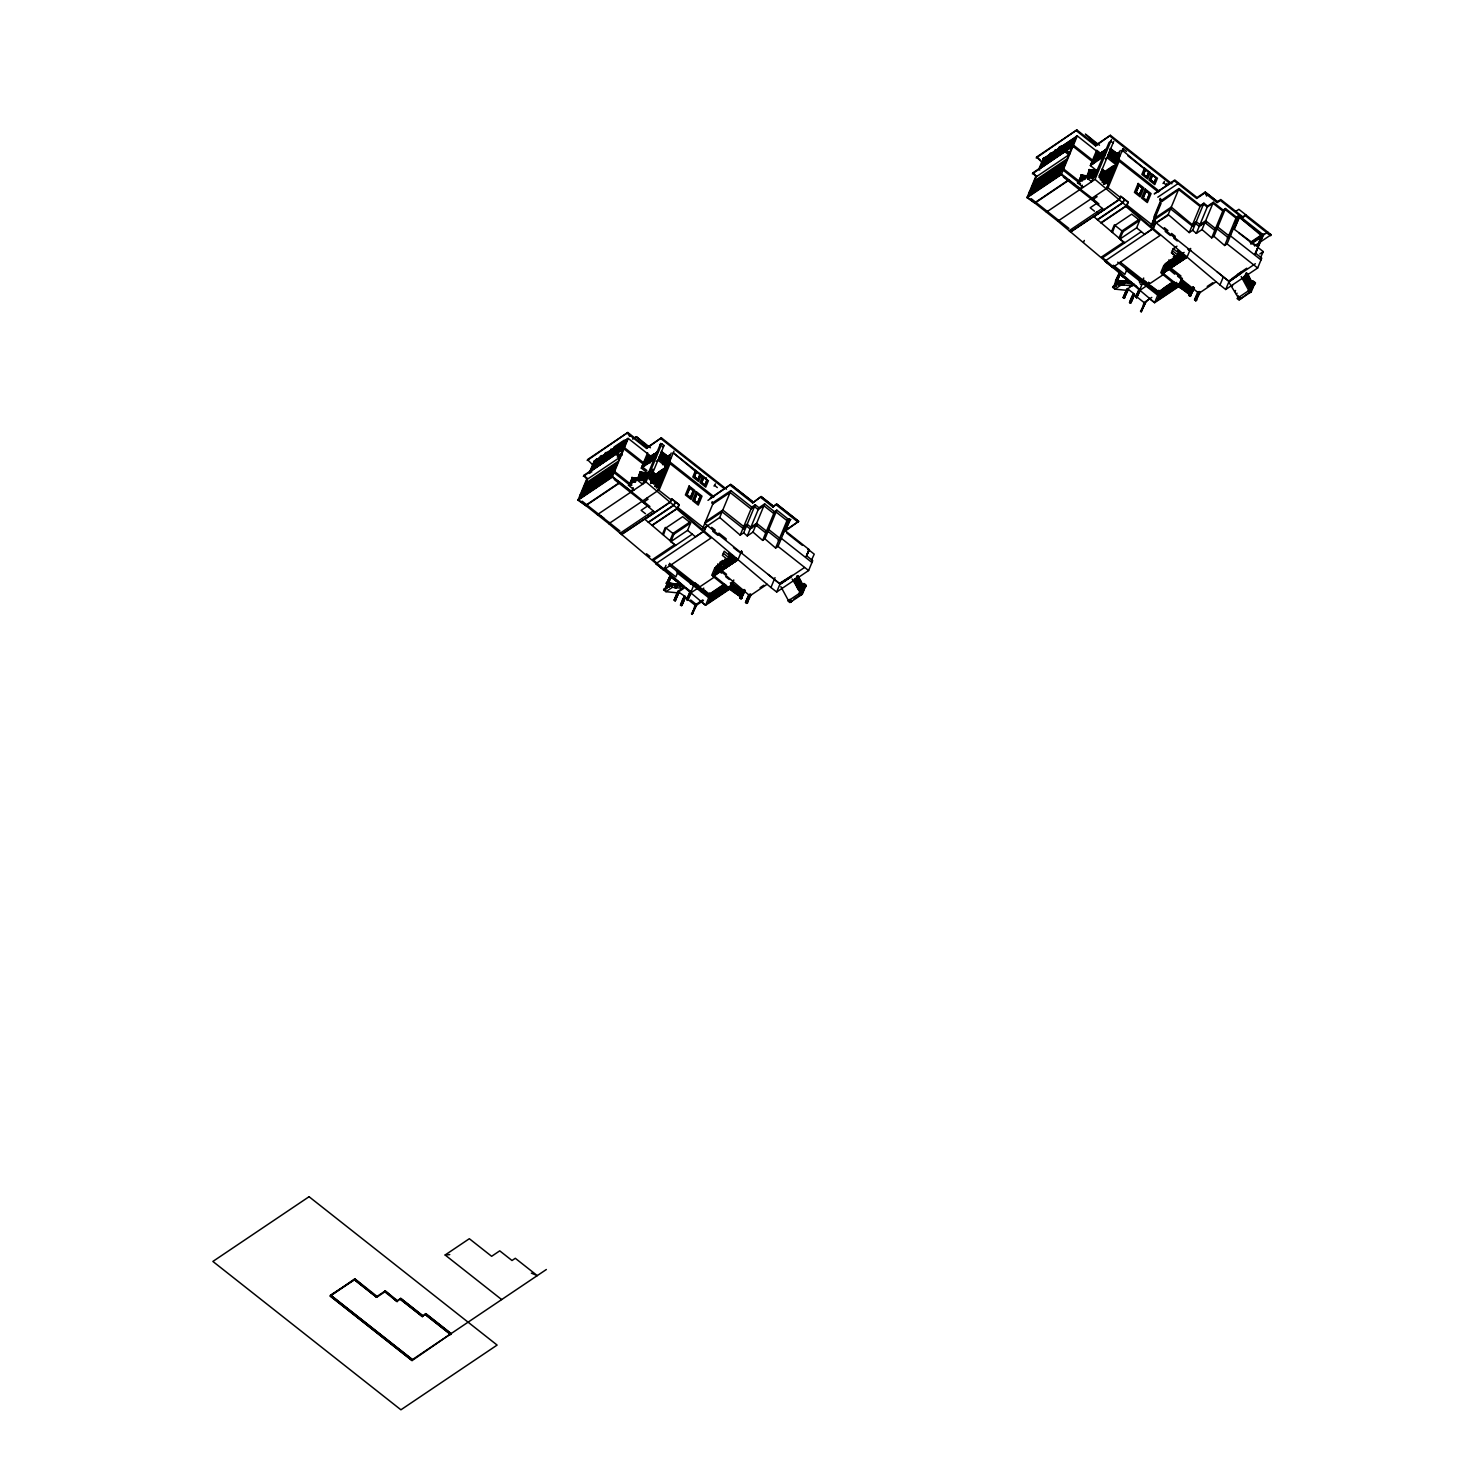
<?xml version="1.0" encoding="UTF-8"?>
<svg xmlns="http://www.w3.org/2000/svg" width="1484" height="1484" viewBox="0 0 1484 1484"><rect width="100%" height="100%" fill="white"/><g stroke="black" fill="none" stroke-linecap="round" stroke-linejoin="round"><path stroke-width="1.5" d="M741.648 598.033L742.723 592.877M1192.004 290.289L1192.413 291.105M791.343 576.274C769.083 591.838 785.092 579.558 791.028 577.016L779.749 584.603M1229.271 280.921L1229.55 280.216M704.659 523.425L780.009 583.973L804.439 567.537M1229.216 281.292L1240.364 273.742M729.516 588.591L729.998 587.683L740.702 596.123C731.742 592.413 718.182 579.02 740.368 596.939M1181.394 279.159L1180.559 281.162L1191.262 289.603M721.558 573.139L716.141 568.854L713.025 576.367L729.182 589.408L730.184 586.959L741.054 595.288L730.499 586.161M741.722 593.656C728.867 589.111 732.28 579.298 730.851 585.327L741.536 593.786L742.074 592.839L731.204 584.492L742.074 592.839M1179.038 285.132L1189.741 293.572L1178.852 285.262L1179.891 282.795C1205.49 308.375 1178.37 271.424 1178.203 286.876L1162.046 273.891L1165.793 264.746L1184.102 252.428M1178.519 286.078C1200.964 304.127 1187.256 290.808 1178.203 286.876L1182.396 278.473L1181.338 279.326M1178.89 285.243L1179.891 282.795M592.543 464.752L587.534 459.595L627.825 432.493L646.95 447.556L661.382 437.836L726.492 489.182M587.145 479.388L583.694 475.492L616.398 453.492L620.961 454.716L617.307 457.165M577.981 500.182L612.206 477.162L620.089 482.597L585.865 505.617L577.981 500.182L586.384 479.907L620.609 456.868M594.323 460.745L589.723 471.856L590.669 472.598M581.097 493.987L587.516 478.497L583.694 475.492M589.612 473.433L594.787 460.949M595.325 460.077L590.725 471.17L622.928 449.522M581.932 493.43L587.274 480.835M592.246 469.296L596.605 458.76M580.838 497.845L586.736 483.58L600.797 474.119L594.899 488.366M592.617 468.833L596.067 460.522M581.023 497.715L586.829 483.673L600.519 474.472L594.713 488.496M581.524 497.363L587.349 483.339M594.268 467.72L597.718 459.391M596.049 466.737L600.408 456.2M584.566 494.858L588.777 484.73M585.086 494.524L589.278 484.396M597.05 466.069L601.428 455.514M600.853 457.22L597.329 465.716L600.76 463.416L605.231 452.954M599.072 464.492L602.541 456.144M587.868 492.651L592.06 482.523M592.32 481.929L593.173 479.833M588.369 492.298L592.58 482.17M592.821 481.577L593.693 479.499M600.76 463.416L604.285 454.92M601.873 462.822L606.233 452.268M591.17 490.425L595.362 480.297M591.671 490.091L595.863 479.963M603.895 461.246L607.346 452.898M605.546 460.133L608.996 451.804M609.479 451.062L605.676 460.263L602.152 462.47M594.194 488.848L600.018 474.806M606.678 459.576L611.056 449.04M595.789 487.772L601.688 473.526L615.767 464.047L609.85 478.312M607.958 458.723L611.76 449.522M596.475 487.308L602.3 473.266M608.959 458.055L612.669 449.114L616.472 446.554L612.762 455.495M612.762 449.207L609.256 457.703L612.669 455.402M611 456.478L614.45 448.131M599.536 484.804L603.728 474.676M600.037 484.47L604.229 474.342M613.782 454.809L617.492 445.868L621.295 443.308L617.585 452.249L614.061 454.456M602.819 482.578L607.03 472.45M607.271 471.856L608.125 469.779M603.339 482.244L607.531 472.116M607.772 471.522L608.644 469.445M615.804 453.232L619.255 444.885M583.323 476.383L616.398 453.492L620.219 456.497M617.492 452.156L620.998 443.66M606.121 480.371L610.314 470.243M606.622 480.037L610.814 469.909M618.605 451.563L622.297 442.622L626.1 440.08L622.408 449.003L618.884 451.21M620.627 449.986L624.078 441.657M587.163 460.485L627.825 432.493L629.661 436.426M609.163 478.776L614.97 464.752M609.664 478.442L615.47 464.399L601.781 473.619M612.985 472.543L617.381 461.876L586.347 482.782M627.528 438.411L621.054 454.011L622.334 455.031M613.801 471.986L627.491 438.949M612.206 477.162L628.251 438.448L654.203 458.908M650.437 447.778L636.321 436.648L648.304 447.278M619.774 482.393L585.568 505.413M609.312 522.479L608.811 523.704L705.586 605.249L730.147 588.758L733.782 580.003M634.224 489.85L628.493 485.324L628.956 484.211L637.304 478.59L641.589 480.482M629.513 484.526L632.351 477.885L629.402 484.433M630.032 484.934L633.13 478.015L630.162 485.027M630.774 485.379L633.928 478.145L632.407 481.799M633.13 481.558L634.725 478.275L633.26 481.632M627.454 433.384L646.579 448.446L646.95 447.556M633.965 481.948L635.504 478.404L634.076 481.873M633.186 487.698L631.553 491.649L612.447 476.568L578.241 499.589L608.811 523.704L657.468 490.963L673.94 451.192M635.504 481.948L636.84 478.701M656.206 461.338L657.987 460.151L667.225 467.423L652.774 477.143L641.311 468.109L647.655 452.768M628.493 485.324L637.304 478.59M647.247 473.489L640.068 471.931L637.879 478.794M642.609 466.013L655.705 457.684L643.036 466.199M643.629 465.605C643.889 458.241 650.456 456.404 658.08 451.878M637.601 479.091L640.179 472.487M643.128 466.532L647.989 454.772L653.257 459.131L655.984 453.028M638.324 479.536L640.977 472.617M652.756 458.816L648.137 455.18L643.37 466.718L642.238 465.828M639.066 478.553L631.702 477.551L639.418 478.831M644.724 464.863L647.043 459.038L658.154 451.711L645.002 460.244M638.751 480L641.997 472.71L638.973 480.037M645.28 464.399L648.619 456.553L651.662 458.927M642.646 472.802L639.975 479.48L642.553 472.877M646.542 463.639L648.86 457.814M649.454 457.424L646.412 463.546M640.494 479.888L643.592 472.969L640.587 479.833M650.196 457.257L647.024 463.138M650.066 457.016L647.84 462.767M648.434 462.359L650.901 456.794M651.272 456.2L649.046 461.951M648.935 462.025L652.107 455.978M620.405 532.404L620.052 533.275L653.257 510.941M649.547 461.617L651.866 455.792M652.459 455.384L650.029 461.116M653.312 455.18L650.845 460.745M642.98 480.371L645.967 473.359L643.073 480.315M649.992 462.971L653.665 454.586M651.346 460.392L653.461 454.549M646.746 473.489C639.493 492.261 646.059 470.224 648.712 472.302M654.277 454.178L651.828 459.91M654.871 453.77L652.645 459.521M646.579 448.446L661.382 437.836M647.618 473.192L644.408 480.686L647.172 473.099L639.808 472.097M655.483 453.362L653.164 459.187M647.71 473.118L645.484 478.887M648.322 472.728L645.874 478.442M656.689 452.564L654.24 458.278M645.874 479.165L653.98 459.576L641.311 468.109M654.592 458.092L660.695 443.345M644.019 480.389L646.746 478.238L644.946 479.536M657.431 452.268L654.852 457.87M597.329 514.67L646.004 481.929L661.808 443.79L664.034 445.552L649.862 479.74L659.1 487.012M648.898 478.961L652.96 469.167M659.471 485.175L650.27 477.774L659.768 484.971M652.645 472.116L661.883 479.388M658.748 457.332L668.282 464.399M670.582 458.704L661.289 451.247M661.808 451.785L659.248 457.406M653.925 472.858L651.717 478.609M660.139 458.111L662.272 452.416M650.548 482.486L652.923 476.791L667.355 467.089M650.66 483.469L654.815 473.544M663.218 452.88L660.992 458.63M653.127 479.87L655.446 474.045M661.641 459.298L664.09 453.566M653.09 482.578L656.206 474.639M662.402 459.892L664.721 454.067M646.764 498.216L648.063 499.199L643.258 502.427M652.96 483.209L655.909 476.067L652.886 478.108L650.901 483.302L653.442 481.595M653.331 483.506L656.614 475.585M654.63 481.057L656.967 475.232M665.481 454.679L663.033 460.392M653.888 483.246L656.188 477.681L659.731 475.307L655.112 486.437M654.667 482.912L656.985 477.31M657.709 475.845L655.279 481.558M662.55 464.696L666.242 455.273M655.538 482.319L657.876 476.716M663.515 463.453L666.186 457.332M656.151 482.244L658.748 476.123M663.904 463.193L666.798 455.996M664.183 463.602L666.613 457.74L668.765 456.293L664.721 466.05M657.004 482.782L659.23 477.032M655.446 486.529L661.382 472.394L656.763 475.362M665.426 462.285L667.744 456.46M662.198 472.06L657.764 483.376M656.447 486.919L657.709 483.895L661.437 481.373M665.722 464.733L669.989 454.772L662.291 459.799M659.267 481.335L663.459 471.207M658.414 484.044L660.732 478.219M665.815 466.069L671.213 453.028M659.267 484.582L661.308 478.942M660.751 481.836L666.668 467.553M659.007 490.332L670.045 463.639M546.353 1269.506L412.441 1359.622L330.561 1295.105L354.398 1279.727L376.695 1297.294L384.82 1291.841L397.063 1301.542L400.736 1298.389L422.717 1315.714L400.736 1298.389L397.452 1300.615L385.191 1290.95L377.066 1296.404L354.769 1278.837L330.19 1296.014L412.033 1360.587L451.099 1333.615L425.76 1313.655L422.365 1316.605L400.365 1299.316M662.476 534.24L665.296 527.432L673.903 534.221L690.635 522.962L682.677 516.692L665.945 527.933L663.422 535.038M354.398 1279.727L354.769 1278.837L376.695 1297.294L354.398 1279.727L330.19 1296.014L412.07 1360.513L412.441 1359.622L330.561 1295.105M695.551 470.409L692.842 476.958L698.574 481.484L701.301 474.936M694.382 476.809L696.478 471.727L700.003 474.49M669.97 540.64L672.938 533.461L689.67 522.201M644.668 519.085L675.591 545.426L670.824 541.641L673.903 534.221M697.851 479.425L699.873 474.509M663.478 569.708L656.095 563.827M664.331 569.429L666.019 565.33M702.73 476.067L700.003 482.615L705.735 487.142L708.462 480.575M674.645 544.665L652.608 559.449L691.414 592.487M694.234 500.405L696.998 493.69L700.355 496.342L697.573 503.039L694.234 500.405L697.053 493.838M701.672 482.448L703.713 477.533L707.052 480.167L705.011 485.082M703.75 477.663L701.784 482.43L704.956 484.934L706.941 480.167M705.735 479.555L706.421 477.904M697.517 502.891L700.244 496.342M670.824 541.641L687.556 530.4L690.635 522.962M663.608 589.871L670.119 585.475L672.419 587.293L683.697 588.425L677.168 592.821L665.908 591.671L663.608 589.871L670.508 584.529L672.104 585.79M668.356 583.49L666.501 583.509L670.416 575.402M664.758 589.333L667.986 582.989C709.797 587.868 636.58 579.892 680.841 584.603M666.501 583.509L670.36 575.236L673.105 578.278M665.018 589.167L667.336 583.138M665.073 589.593L671.362 576.163L666.409 588.684M666.539 588.591L668.635 583.527M667.633 586.941L669.154 583.472L667.8 587.052M668.319 586.996L669.841 583.546L668.486 587.126M669.006 587.07L670.564 583.824M669.154 587.2L670.397 583.694M670.119 585.475L670.508 584.529M677.65 572.527L676.76 570.672M671.714 586.736L672.549 584.733L676.166 586.217M677.873 571.989L675.832 576.905L664.276 567.797M713.989 486.047L715.418 483.895M675.869 584.251L674.459 587.627L675.999 584.158M675.146 587.701L676.685 584.232L675.443 587.738M675.832 587.757L677.353 584.306L675.962 587.683M676.648 587.738L678.04 584.362M711.671 503.113L712.264 501.685M674.144 600.13L678.299 591.059L679.264 591.819L675.09 600.89L674.144 600.13L677.724 591.448L685.534 596.772L681.935 605.453L680.507 605.157C684.755 591.801 687.741 595.028 681.36 605.824M675.09 600.89L679.264 591.819M706.811 525.132L704.418 530.938L655.817 563.734L663.255 569.485M682.659 585.809L680.21 586.644L676.593 585.16M680.507 605.157L684.681 596.086M730.851 490.61L713.526 502.278L702.377 529.194L719.703 517.526L730.851 490.61L751.794 507.12L755.245 504.801L758.973 507.732L764.668 503.892L774.537 511.683L776.818 510.144L788.709 519.511L787.93 521.366L776.058 511.999L773.776 513.538L763.908 505.766L758.194 509.587L754.484 506.656L751.034 508.975L730.091 492.465L712.747 504.133M691.266 592.914L687.63 600.371L686.665 599.61L690.153 591.226L686.202 588.128M686.665 599.61L690.913 590.706M687.63 600.371L694.772 582.618L699.001 585.939L698.018 588.332L703.045 592.302L704.047 589.909L709.278 594.045M697.74 586.848L698.333 585.401M691.451 613.801L696.534 605.157L692.156 614.376L695.05 605.101L702.748 599.926M692.156 614.376L695.773 605.676L703.453 600.501M702.952 589.983L703.731 588.091M725.676 540.009L726.158 538.822L718.905 533.09M711.708 575.384L714.75 568.057L731.334 556.908M713.006 576.441L716.234 574.215M732.688 557.724L733.356 556.129L716.772 567.278L716.03 569.077L734.413 556.574M715.993 574.382L718.182 569.058L721.985 566.498L719.517 572.045M709.76 592.858L708.684 595.474L676.611 571.025M717.866 573.139L719.963 568.075M710.391 593.656L705.586 605.249L699.854 600.723M710.502 594.268L711.114 592.988M721.502 570.728L723.747 565.33L731.779 559.913L723.339 553.272M724.582 563.326L725.324 561.527M722.133 570.301L725.917 565.961L724.878 568.483M711.43 599.981L713.396 595.214M725.732 565.237L726.307 563.809M725.509 568.057L726.919 564.643M728.588 560.618L729.33 558.819M726.14 567.649L729.942 563.252L728.867 565.812M728.403 563.419L728.996 562.009M719.703 517.526L740.201 535.13L751.794 507.12M714.49 597.978L716.531 593.062L719.851 590.873M716.234 596.753L718.219 591.986M729.497 565.404L731.779 559.913M740.201 535.13L743.651 532.812L755.245 504.801M731.241 564.235L733.523 558.745M731.501 564.068L735.303 557.761L733.133 562.974M721.057 593.507L723.023 588.74M735.934 558.856L712.728 574.716L730.147 588.758M734.784 561.898L736.565 558.04M722.838 592.524L725.045 587.163L721.243 589.723L719.035 595.084L722.838 592.524L724.767 587.516M726.066 586.477L723.84 591.838L727.642 589.278L728.496 586.774L725.212 589M737.066 560.191L728.774 553.217L736.973 560.433L713.971 575.773L712.728 574.716M740.108 552.864L741.11 552.196M726.195 586.607L724.229 591.374L724.878 590.651M743.651 532.812L747.287 535.928L758.973 507.732M740.868 552.363L741.351 551.176M400.365 1299.279L422.365 1316.605L425.76 1313.655L451.08 1333.634M741.61 550.991L737.975 559.765L714.008 575.718L718.275 565.404L732.502 555.832M725.861 590.261L726.863 587.887M742.074 552.938L742.056 551.658M729.516 586.087L728.032 589.667L708.258 602.968L711.226 595.826L725.602 586.143M729.182 589.408L730.184 586.959M747.287 535.928L752.982 532.088L764.668 503.892M756.84 525.874L756.821 524.594M736.899 590.929L736.361 591.875M737.567 589.296L737.047 590.242M737.919 588.48L738.253 587.664M752.982 532.088L762.646 540.399L774.537 511.683M743.057 590.131L739.848 597.885L741.11 598.887L745.339 590.465L743.057 590.131L745.339 590.465M742.408 592.023C720.204 574.067 733.838 587.46 742.742 591.207L731.853 582.878M744.319 591.133L741.11 598.887L739.867 597.866L744.059 589.445M762.646 540.399L764.928 538.859L776.818 510.144M751.034 594.954L748.678 594.806L745.543 602.374L746.804 603.376L750.96 595.14L767.098 584.269M750.681 594.027L746.804 603.376L745.543 602.374L749.68 594.138L750.96 595.14M764.928 538.859L775.613 548.041L787.744 518.769M782.087 535.168L787.114 523.333M775.613 548.041L778.024 546.427L789.377 519.01L790.341 519.771L784.888 531.587M785.667 529.695L789.581 520.272M785.648 531.068L809.374 549.785L806.628 555.777L812.694 560.692L808.613 570.542L776.67 592.023L770.938 587.497L775.019 577.647M776.67 592.023L780.528 582.748L792.196 575.347M794.886 580.058L794.422 581.227C799.06 588.239 799.672 569.337 796.778 582.86M795.331 580.133L796.611 577.035M795.405 580.782L797.446 576.033M795.554 580.912L797.613 576.163M795.758 581.45L797.817 576.719L796.055 581.505M806.888 554.459L809.003 550.045L814.234 554.163L811.544 560.006M796.129 582.136L798.169 577.406L796.259 582.043M809.374 549.785L806.035 556.556M796.351 582.748L795.869 583.898C800.024 591.077 801.527 572.212 798.095 585.661M789.766 599.388L791.436 601.521L791.937 600.315L790.416 602.207L788.486 600.705L789.414 600.315M798.911 578.76L797.001 583.62L799.06 578.871M790.657 600.853L790.675 601.669M799.431 579.558L797.205 584.177L799.301 579.65M797.854 584.9L799.783 580.244L797.706 584.77M800.507 581.598L798.429 586.124M798.652 586.885L800.748 582.359M798.819 587.015L800.711 582.155M800.952 582.915L799.171 587.683L801.23 582.952M799.375 588.239L801.434 583.509L798.782 589.259L800.711 590.78M801.954 584.306L799.913 589.055L801.805 584.177M802.158 584.863L800.266 589.723L802.028 584.937M799.319 592.58L802.751 585.104M794.422 579.261C800.358 603.005 807.148 586.236 797.112 576.033M801.694 585.419C803.419 581.505 809.188 586.032 804.309 587.553L802.38 586.032L803.067 585.252L797.965 575.699M800.377 592.71L803.79 584.473L805.701 585.994L802.288 594.231L789.915 602.541L788.004 601.039L800.377 592.71L801.638 593.711L803.864 585.994L804.996 586.922M800.822 593.34L804.05 585.883M801.453 593.841L804.495 586.514M1043.382 163.63L1036.574 157.063L1076.865 129.943L1095.971 145.024L1110.422 135.304L1171.915 183.793M1036.184 176.856L1032.734 172.942L1065.438 150.941L1069.983 152.184M1069.166 179.991L1034.904 203.085L1027.021 197.65L1035.424 177.375L1069.649 154.336M1043.363 158.213L1038.763 169.306L1039.709 170.066M1030.137 191.436L1036.555 175.965M1044.365 157.527L1039.765 168.638L1071.967 146.99M1030.972 190.88L1035.368 180.232L1066.421 159.345L1062.006 169.992M1032.901 186.539L1035.442 180.362M1041.267 166.764L1045.088 157.564M1029.859 195.294L1035.776 181.048L1049.837 171.588L1043.753 185.964M1030.564 194.831L1036.37 180.807M1043.308 165.188L1046.758 156.84M1044.977 164.112L1048.502 155.616L1045.07 157.935L1041.564 166.412L1044.977 164.112L1048.891 155.004M1033.606 192.326L1037.817 182.198M1034.125 191.993L1038.318 181.864M1046.09 163.537L1050.468 152.982M1048.112 161.96L1051.562 153.613M1036.908 190.119L1041.1 179.991M1041.341 179.397L1042.213 177.301M1037.409 189.766L1041.601 179.638M1041.861 179.045L1042.714 176.967L1041.954 178.933M1053.213 152.5L1049.763 160.847L1046.368 163.184M1049.893 160.977L1053.714 151.758M1050.913 160.291L1055.272 149.736M1040.21 187.893L1044.402 177.765M1040.711 187.559L1044.903 177.431M1052.935 158.714L1056.385 150.366M1054.716 157.731L1059.075 147.176M1043.233 186.298L1049.058 172.274M1055.718 157.044L1060.095 146.508M1044.829 185.24L1050.728 170.975L1064.789 161.515L1058.704 175.91M1056.998 156.191L1061.357 145.655M1045.515 184.777L1051.34 170.734M1050.32 173.294L1051.117 171.365L1063.768 162.813M1057.999 155.505L1061.709 146.582M1048.576 182.272L1052.768 172.144M1060.021 153.928L1063.49 145.599M1049.077 181.92L1053.269 171.792M1061.802 152.963L1065.512 144.022M1062.822 152.277L1066.514 143.336M1057.072 167.358L1056.274 169.287L1057.164 167.247M1051.859 180.046L1056.051 169.918M1052.379 179.712L1056.571 169.584M1056.812 168.99L1057.684 166.894M1064.844 150.7L1068.294 142.353M1032.363 173.851L1065.438 150.941L1069.259 153.965M1066.625 149.717L1070.316 140.776M1055.161 177.839L1059.353 167.711M1055.662 177.486L1059.854 167.358M1067.645 149.031L1071.337 140.09M1069.667 147.454L1073.118 139.106M1036.203 157.953L1076.865 129.943M1058.185 176.244L1064.009 162.22M1071.448 146.471L1075.139 137.53M1062.841 169.436L1076.568 135.879M1027.021 197.65L1061.245 174.63L1077.273 135.897L1103.243 156.376L1109.067 142.445L1110.83 141.258L1113.074 143.02M1068.851 179.75L1034.608 202.881M1058.352 219.929L1057.832 221.172L1154.626 302.699L1179.186 286.227L1161.768 272.184L1184.826 256.658L1186.106 257.659M1083.246 187.318L1077.514 182.792L1077.978 181.679L1086.344 176.058L1093.003 178.34M1078.553 181.994L1081.372 175.335L1078.645 181.92M1076.494 130.852L1095.6 145.914L1095.971 145.024M1081.613 180.733L1083.505 175.78M1082.17 181.067L1084.544 175.854L1083.005 179.397M1084.526 179.416L1085.973 176.095M1080.593 189.099L1082.226 185.166M1084.674 179.471L1086.121 176.114M1096.899 170.734L1090.35 165.577L1096.695 150.236L1101.833 154.28M1077.514 182.792L1086.344 176.058M1091.649 163.481L1104.281 155.022M1094.042 157.712L1106.823 148.882L1094.042 157.712L1106.322 149.624L1104.115 155.393M1086.919 176.244L1089.219 169.955M1092.391 164.186L1097.177 152.648L1101.796 156.284M1096.324 156.692L1093.17 162.721M1093.856 162.257L1096.082 156.506M1087.92 177.561L1090.796 170.215M1093.708 163.555L1097.659 154.021L1100.683 156.395M1094.969 161.515L1097.529 155.876M1091.593 170.345L1089.015 176.948L1091.686 170.27M1098.123 155.468L1094.858 161.422M1095.452 161.014L1098.012 155.375M1089.627 177.282L1092.372 170.475M1096.88 160.235L1099.329 154.67M1099.7 154.076L1097.474 159.827M1093.263 170.53L1090.165 177.857L1093.17 170.604M1097.381 159.882L1100.534 153.854M1100.293 153.668L1098.067 159.419M1100.905 153.26L1098.457 158.992M1091.482 177.264L1094.209 170.679M1101.499 152.852L1099.18 158.677L1102.018 152.518M1099.792 158.269L1102.111 152.444M1100.275 157.768L1102.705 152.054M1100.998 157.452L1103.317 151.646M1092.762 178.284L1096.212 170.567L1088.848 169.566L1096.286 170.957M1103.91 151.238L1100.961 157.304M1095.6 145.914L1110.422 135.304M1104.411 150.904L1101.48 156.97M1093.894 177.06L1096.398 170.697L1091.612 181.697L1085.88 177.171M1102.204 156.655L1104.523 150.83M1094.32 176.318L1096.899 170.845M1105.116 150.422L1102.686 156.154M1097.362 170.178L1095.006 175.854M1105.71 150.014L1103.373 155.69M1095.73 175.817L1093.838 176.819M1046.368 212.138L1095.044 179.379L1111.516 139.607M1107.843 154.67L1117.322 161.867L1108.14 154.484M1110.199 149.012L1119.845 155.801L1110.607 148.511M1099.774 175.446L1102.334 169.825L1111.201 176.67L1102.074 169.083L1111.034 176.559M1113.742 141.37L1098.902 177.19L1108.14 184.48M1100.646 176.132L1102.779 170.456M1103.094 170.419L1100.534 176.04M1101.165 176.151L1101.963 174.259L1116.395 164.538M1103.725 170.92L1101.295 176.633M1109.809 156.08L1112.239 150.348M1100.312 179.768L1103.539 171.05M1110.013 156.098L1112.054 150.478M1102.167 177.338L1104.486 171.513M1110.57 156.673L1113 150.941M1110.774 156.692L1112.814 151.071M1105.246 172.107L1102.797 177.839M1111.442 157.36L1113.761 151.535M1095.804 195.684L1097.084 196.667L1092.298 199.895M1102 180.677L1105.357 172.2M1111.535 157.285L1113.575 151.665M1102.371 180.974L1105.988 172.7L1102.148 182.569M1112.072 157.861L1114.317 152.258M1112.295 157.898L1114.632 152.24M1103.688 180.38L1106.749 173.294M1104.411 178.97L1106.879 173.387M1112.388 160.216L1115.393 152.833L1112.833 158.454M1104.578 179.787L1106.897 174.185M1112.555 160.921L1114.948 155.152L1111.516 157.452M1107.509 173.906L1105.19 179.712L1107.787 173.591M1112.796 160.68L1116.024 153.334M1113.223 161.051L1116.154 153.427M1116.784 153.928L1114.465 159.753L1116.896 154.021M1104.486 183.979L1110.403 169.862L1105.654 173.053M1114.577 161.57L1117.804 153.761L1115.653 155.208M1114.762 162.201L1118.751 152.592L1115.319 154.893M1114.966 162.034L1119.029 152.24L1111.312 157.267M1112.499 168.675L1107.454 181.512L1109.698 175.91M1114.855 163.537L1120.253 150.496M1116.079 160.866L1118.417 155.208M1110.533 176.281L1108.196 182.105L1115.17 166.06M1119.047 155.709L1116.71 161.552L1119.177 155.801M1083.58 242.207L1084.322 240.427M1108.511 182.643L1099.273 175.353L1108.845 182.328M1109.791 179.304L1115.708 165.021M1126.486 151.424L1122.98 148.66L1106.507 188.431L1057.832 221.172L1027.262 197.057L1061.487 174.036L1080.667 188.932M1108.029 187.8L1119.084 161.107M1111.516 231.708L1114.336 224.9L1122.943 231.69L1139.675 220.43L1131.698 214.141L1114.985 225.401L1112.462 232.506M1144.591 167.877L1141.882 174.426L1147.614 178.952L1150.323 172.404M1136.095 192.215L1138.877 185.519L1142.216 188.153L1139.452 194.849L1136.095 192.215L1138.933 185.648M1145.518 169.176L1143.422 174.259L1146.947 177.041L1149.043 171.959M1143.645 174.24L1145.629 169.473M1119.01 238.089L1121.978 230.929L1138.71 219.669M1093.708 216.553L1124.631 242.875L1119.864 239.109L1122.943 231.69M1139.397 194.719L1142.105 188.153M1146.835 176.763L1148.801 171.996M1112.518 267.157L1104.875 261.147L1153.458 228.406L1155.851 222.6L1154.96 221.914L1229.049 281.441L1255.353 263.744M1151.769 173.535L1149.043 180.083L1154.775 184.61L1157.501 178.043M1123.685 242.133L1101.647 256.918L1140.454 289.955M1152.734 174.982L1150.712 179.898L1154.051 182.551L1156.092 177.635M1119.864 239.109L1136.596 227.868L1139.675 220.43M1133.442 284.186L1126.208 290.27L1114.948 289.139L1112.648 287.321L1119.548 281.997L1121.143 283.24M1117.396 280.958L1115.541 280.977L1119.437 272.87M1115.541 280.977L1119.567 272.592M1115.3 286.022L1120.401 273.631L1113.798 286.802L1115.875 280.55L1130.01 281.774L1115.931 280.866M1114.113 287.043L1117.025 280.457L1130.196 281.645M1115.059 286.598L1114.632 287.636L1113.037 286.375M1115.449 286.152L1117.508 280.866M1115.968 286.097L1118.231 281.144M1116.135 286.208L1118.194 280.94M1118.194 284.668L1119.567 281.07L1118.324 284.576L1121.57 282.201L1123.165 283.463M1118.88 284.724L1120.253 281.144L1119.01 284.65M1126.69 269.995L1125.781 268.14M1120.754 284.205L1121.57 282.201M1126.912 269.457L1124.872 274.373L1113.315 265.246M1120.902 284.724L1122.294 281.348M1120.939 284.947L1122.461 281.478M1121.459 284.872L1122.98 281.422L1121.607 285.002M1163.029 183.515L1164.458 181.363M1122.145 284.947L1123.536 281.57M1122.423 284.984L1123.666 281.496M1122.794 285.021L1124.186 281.645M1122.924 284.928L1124.315 281.552M1123.629 285.002L1125.039 281.626M1123.926 284.817L1125.187 281.756M1159.69 199.784L1160.247 198.355M1160.061 200.062L1160.655 198.652M1165.589 185.537L1167.036 183.385M1153.884 217.054L1160.711 200.581M1203.895 203.197L1192.691 230.28L1189.241 232.598L1168.743 214.995L1150.861 226.217L1161.62 200.21L1178.964 188.561L1200.463 205.515L1203.895 203.197L1207.624 206.128L1213.318 202.288L1223.187 210.079L1225.469 208.539L1236.413 217.128L1238.825 215.495L1263.496 234.973L1255.056 254.005L1262.736 235.474L1238.417 216.478L1236.005 218.092M1151.417 226.662L1153.773 220.968M1154.515 219.168L1160.989 203.549M1130.4 303.293C1136.763 292.478 1133.795 289.269 1129.547 302.625L1130.975 302.903L1134.555 294.222L1127.339 288.527L1128.304 289.287L1124.13 298.358L1123.165 297.598L1126.208 290.27M1123.165 297.598L1127.339 288.527M1124.13 298.358L1128.304 289.287M1129.547 302.625L1133.702 293.554M1150.861 226.217L1168.186 214.549L1178.964 188.561M1179.131 189.933L1179.52 188.987L1161.786 201.601L1161.62 200.21M1136.651 297.839L1135.705 297.078L1139.174 288.675M1142.068 281.997L1143.719 278.027M1139.137 290.122L1135.705 297.078M1139.526 290.883L1136.651 297.839L1140.287 290.382M1146.761 284.316L1148.041 283.407M1148.542 282.22L1147.058 285.8L1152.085 289.77L1153.087 287.377L1158.318 291.513M1149.339 282.85L1148.542 284.724L1152.289 286.746M1140.491 311.269L1145.574 302.625L1141.196 311.825L1144.09 302.569L1151.788 297.394M1141.196 311.825L1144.813 303.144L1148.004 299.935M1174.716 237.477L1175.198 236.29L1171.562 233.415M1160.748 272.852L1163.79 265.525L1180.374 254.376M1176.96 246.196L1173.195 248.718L1171.47 252.892L1179.91 259.552L1171.878 264.95M1166.814 264.059L1165.107 266.508L1183.453 254.024M1166.09 267.101L1165.793 264.746M1165.014 271.85L1167.222 266.526L1171.024 263.966L1168.557 269.513M1167.333 266.619L1165.218 271.72L1162.046 273.891M1166.906 270.607L1169.002 265.543M1158.8 290.308L1157.724 292.942L1125.651 268.493M1159.412 291.124L1154.626 302.699L1148.894 298.191M1159.542 291.736L1164.717 287.377M1170.542 268.196L1172.787 262.798L1180.819 257.381L1172.379 250.722M1173.603 260.794L1174.345 258.995M1172.879 262.891L1172.23 264.449L1180.522 257.734M1171.173 267.769L1172.212 265.265M1158.707 298.674L1160.748 293.758M1160.451 297.449L1162.436 292.682M1174.771 262.687L1175.347 261.277M1173.918 265.951L1174.957 263.429M1174.549 265.525L1175.959 262.093M1175.18 265.098L1176.218 262.575M1177.443 260.887L1178.018 259.477M1189.241 232.598L1200.463 205.515M1177.906 263.28L1178.982 260.72M1165.274 294.203L1167.24 289.436M1178.537 262.872L1180.819 257.381M1182.377 253.597L1181.728 255.192L1173.195 248.718M1166.962 293.127L1168.984 288.211M1180.281 261.703L1182.562 256.213L1180.466 261.574M1168.446 292.07L1170.412 287.321M1182.173 260.442L1184.343 255.229L1182.692 256.342M1170.097 290.975L1172.063 286.208M1183.824 259.348L1185.345 255.675M1184.065 259.181L1185.605 255.489M1176.886 282.962L1172.879 289.306L1176.682 286.746M1173.158 288.953L1175.198 284.038M1192.691 230.28L1196.327 233.396L1207.624 206.128M1189.908 249.831L1190.391 248.626M1190.65 248.459L1187.014 257.233L1163.048 273.186L1161.768 272.184M1174.901 287.729L1175.884 285.355M1191.114 250.406L1189.222 250.147L1190.149 249.646M1176.552 286.616L1177.535 284.242L1174.252 286.449M1179.724 283.5L1190.428 291.94L1179.724 283.5L1179.224 284.427M1181.079 280.216L1191.782 288.657L1181.079 280.216L1180.578 281.144M1196.327 233.396L1202.021 229.556L1213.318 202.288M1205.88 223.342L1205.843 222.062M1185.939 288.397L1185.401 289.343M1186.606 286.764L1186.087 287.71M1187.293 285.113L1186.755 286.06M1202.021 229.556L1211.686 237.867L1223.187 210.079M1194.379 287.915L1190.149 296.355L1188.907 295.335L1193.099 286.913L1194.379 287.915L1190.168 296.336L1188.87 295.353L1193.099 286.913M1211.686 237.867L1213.968 236.327L1225.469 208.539M1200.074 292.422L1197.699 292.274L1194.583 299.842L1195.844 300.844L1199.999 292.608L1216.138 281.737M1199.721 291.495L1195.844 300.844L1194.583 299.824L1198.72 291.606L1199.999 292.608M1213.968 236.327L1224.652 245.509L1236.413 217.128M1230.31 234.583L1233.538 226.774M1235.17 222.878L1236.97 218.853L1225.098 209.467L1222.816 211.006L1212.929 203.215L1207.234 207.055L1203.524 204.124L1200.074 206.443L1178.574 189.488M1224.652 245.509L1227.064 243.877L1238.825 215.495M1234.688 228.536L1239.771 216.256L1233.927 229.037L1257.467 246.492L1262.55 234.212L1250.289 242.467M1260.51 257.622L1263.274 251.631L1258.042 247.494L1255.668 253.245L1261.734 258.16L1257.653 268.01L1225.71 289.491L1219.978 284.965L1223.317 276.914M1225.71 289.491L1229.049 281.441L1217.214 271.906M1232.184 286.282L1232.648 285.113M1240.55 273.334L1228.789 282.071L1239.455 299.675L1251.29 290.883L1248.971 289.603M1231.442 278.936L1241.088 272.147M1235.078 291.625L1235.56 290.474M1236.543 294.314L1237.025 293.164M1244.204 277.489L1243.462 278.677L1245.651 280.198M1261.79 234.732L1257.467 246.492M1246.152 273.037L1244.074 277.564M1244.594 278.38L1246.486 273.501M1244.798 278.918L1246.857 274.188L1244.965 279.048M1237.99 296.986L1238.472 295.835M1247.209 274.855L1245.317 279.734L1247.376 274.985M1245.688 280.402L1247.58 275.542L1244.909 281.366C1249.268 288.471 1250.511 269.494 1247.098 282.906M1238.806 296.856L1240.457 298.989L1240.643 297.523M1248.1 276.339L1246.041 281.088L1247.933 276.209M1246.245 281.645L1248.304 276.896L1246.374 281.552M1246.616 282.312L1248.656 277.582L1246.894 282.35M1246.838 282.887L1246.374 284.038C1250.641 291.346 1251.921 272.091 1248.582 285.837M1247.339 283.667L1249.38 278.936L1247.487 283.796M1247.859 284.483L1249.751 279.604L1247.988 284.39M1248.211 285.151L1250.122 280.291L1248.341 285.076M1248.304 285.577L1249.324 288.527M1248.934 286.505L1250.845 281.645L1249.064 286.431M1249.305 287.191L1251.197 282.331M1249.12 288.23L1251.29 282.962L1252.811 281.941L1254.722 283.444L1251.327 291.68L1238.955 300.009L1237.025 298.507L1249.398 290.178L1252.811 281.941M1250.734 282.887C1252.44 278.973 1258.228 283.5 1253.349 285.021M1249.862 290.808L1253.09 283.333L1250.493 291.309M1250.307 291.495L1252.477 286.227M1250.734 292.088L1251.29 290.883M1252.144 288.805L1253.85 284.687L1246.671 273.538M652.181 482.448L654.277 477.384M656.318 477.755L653.98 483.357L657.097 481.28L659.434 475.659M657.412 476.271L658.061 474.713M655.093 486.121L656.818 481.948L653.702 484.025M656.021 486.511L657.282 483.469L661.029 480.964M707.998 500.368L730.722 484.433L752.982 501.852M730.351 485.324L752.648 502.928L761.125 496.565L773.461 506.229M752.648 502.928L761.125 496.565L773.387 506.248L776.67 504.022L798.652 521.366L785.537 530.827M760.754 497.455L773.016 507.138L773.387 506.248M773.016 507.138L776.67 504.022L798.652 521.366L785.518 530.196M1103.317 174.852L1101.202 179.916L1102.482 179.063M1103.02 180.825L1105.357 175.223M1106.452 173.739L1107.101 172.163M1103.465 184.035L1105.19 179.861M1104.133 183.589L1105.858 179.397M1108.455 173.127L1106.136 178.729L1102.742 181.493M1104.152 183.905L1108.771 172.756L1105.228 175.149M1105.061 183.979L1106.322 180.937L1110.051 178.432M659.211 475.066L659.879 473.489M1108.251 172.515L1108.919 170.938M1251.717 282.98L1246.152 273.501M1251.958 282.461C1252.032 286.004 1248.953 274.169 1247.005 273.167M691.266 582.136L690.969 582.47A6.437 4.192 22.5 0 0 690.45 584.028M1140.306 279.586L1140.009 279.938A6.437 4.192 22.5 0 0 1139.675 282.683M697.35 587.961L691.08 582.674L695.755 586.514M1146.39 285.429L1140.12 280.142L1144.795 283.982M800.729 590.113L794.905 578.908M614.042 447.036L624.356 440.099M1077.273 135.897L1043.066 158.918L1044.662 160.179M628.251 438.448L594.027 461.468L595.622 462.711M1049.893 154.688L1053.306 152.388M1058.129 149.142L1054.716 151.442L1051.191 159.938L1054.605 157.638M1061.802 146.675L1065.234 144.375L1061.709 152.852L1058.296 155.171M1066.625 143.429L1070.038 141.128M1074.861 137.882L1071.429 140.182L1067.924 148.678L1071.337 146.378M595.937 460.374L599.74 457.814M600.76 457.128L604.563 454.568M605.565 453.881L609.367 451.322M1043.382 162.127L1046.684 159.92M1048.205 158.881L1051.488 156.673M1053.009 155.653L1056.311 153.427M1060.114 150.867L1063.397 148.66M1064.918 147.639L1068.22 145.413M1069.686 144.43L1073.043 142.186M594.342 464.659L597.644 462.452M599.165 461.431L602.448 459.205M603.969 458.185L607.271 455.959M611.074 453.418L614.376 451.192M615.897 450.171L619.18 447.945M620.646 446.962L624.003 444.718M632.666 439.116L636.321 436.648M1063.101 151.925L1066.532 149.624M592.524 468.944L595.937 466.644M1040.006 167.618L1072.45 145.784M590.966 470.15L623.41 448.335M1035.869 181.141L1049.559 171.94M1050.82 171.087L1064.51 161.867M1036.129 181.4L1048.798 172.867M587.089 483.932L599.759 475.399M602.04 473.878L614.728 465.345M1035.275 183.478L1047.945 174.964M1050.227 173.424L1062.896 164.891M586.236 486.01L598.905 477.496M601.187 475.956L613.857 467.423M1035.016 184.072L1047.685 175.557M1049.967 174.018L1062.655 165.485M585.976 486.604L598.664 478.089M600.946 476.549L613.615 468.017M1033.977 186.613L1036.759 184.739M1037.26 184.387L1040.061 182.513M1040.562 182.18L1043.345 180.306M1043.864 179.954L1046.647 178.08M1048.928 176.54L1051.711 174.667M1052.23 174.333L1055.013 172.459M1055.514 172.107L1058.296 170.233M1058.815 169.899L1061.598 168.026M584.937 489.145L587.72 487.271M588.221 486.919L591.022 485.045M591.522 484.712L594.305 482.838M594.824 482.486L597.607 480.612M599.888 479.091L602.671 477.199M603.19 476.865L605.973 474.991M606.474 474.657L609.275 472.765M609.776 472.431L612.558 470.558M1032.92 189.136L1035.702 187.262M1036.222 186.928L1039.004 185.055M1039.505 184.702L1042.306 182.829M1042.807 182.495L1045.589 180.621M1047.871 179.082L1050.672 177.208M1051.173 176.856L1053.955 174.982M1054.475 174.648L1057.257 172.775M1057.758 172.422L1060.559 170.549M583.88 491.668L586.681 489.794M587.182 489.46L589.964 487.587M590.484 487.234L593.266 485.361M593.767 485.027L596.549 483.153M598.831 481.614L601.632 479.74M602.133 479.406L604.916 477.514M605.435 477.18L608.217 475.307M608.718 474.973L611.519 473.081M1031.974 190.212L1029.377 191.955L1030.341 192.716M1061.004 170.679L1063.601 168.935L1079.22 181.271M582.934 492.744L580.337 494.487L581.301 495.248M611.964 473.21L614.562 471.467L631.924 485.175M1028.894 193.143L1031.491 191.399M1060.504 171.866L1063.101 170.122L1080.482 183.831M579.854 495.675L582.451 493.931M611.464 474.416L614.061 472.654L629.698 485.008M1031.881 191.677L1034.663 189.804M1035.164 189.451L1037.965 187.578M1038.466 187.244L1041.249 185.37M1041.749 185.018L1044.551 183.144M1046.832 181.605L1049.615 179.731M1050.116 179.397L1052.917 177.524M1053.417 177.171L1056.2 175.297M1056.719 174.964L1059.502 173.09M582.841 494.209L585.623 492.336M586.124 491.983L588.925 490.11M589.426 489.776L592.209 487.902M592.728 487.55L595.511 485.676M597.792 484.155L600.575 482.263M601.094 481.929L603.877 480.055M604.378 479.722L607.179 477.829M607.679 477.496L610.462 475.622M1030.823 194.2L1043.493 185.685M1045.775 184.146L1058.444 175.613M581.784 496.75L594.453 488.217M596.735 486.678L609.423 478.145M660.028 444.977L661.808 443.79M662.254 446.74L664.034 445.552M1110.551 149.29L1108.288 154.874M1090.963 164.075L1104.69 155.245M1090.35 165.577L1103.02 157.044L1093.523 178.099M1088.106 176.021L1080.742 175.019L1088.347 176.596M1087.92 176.577L1081.057 175.242M1105.246 158.807L1107.027 157.601L1116.265 164.891L1101.555 175.223M1081.929 175.52L1079.165 182.328M662.495 459.984L665.908 457.684M666.297 457.424L669.711 455.124M1111.85 157.768L1114.002 156.321M662.81 460.3L664.962 458.853M648.823 471.986L646.894 473.507M1095.841 171.031L1097.863 169.844M1098.216 169.732L1095.934 170.957M647.154 473.841L649.194 472.264M669.822 458.37L667.8 464.01M1119.437 156.284L1110.31 148.715M1087.753 179.082L1091.092 176.837M1116.154 160.402L1118.88 158.565M652.979 472.394L650.734 477.978M667.114 462.934L669.841 461.116M1115.653 161.589L1118.38 159.771M666.613 464.14L669.34 462.303M1095.396 175.409L1093.986 177.004M644.891 479.276L646.746 478.238M664.684 467.256L668.301 464.826M1104.3 171.643L1102.037 177.245M1106.044 170.697L1113.26 165.837M658.803 472.005L667.837 465.939L658.599 458.649M653.238 476.049L664.071 468.758M652.515 477.755L666.149 468.592M1101.907 175.576L1104.949 173.517M1102.037 175.706L1104.578 173.999M1113.779 167.822L1111.238 169.528L1106.656 180.12L1109.698 178.08L1114.15 167.34L1111.108 169.399L1106.582 180.807M1109.68 171.643L1104.912 174.852L1109.531 171.829M660.64 474.175L655.872 477.384L660.491 474.361M1109.123 174.593L1111.664 172.886M660.102 477.125L662.643 475.418M1109.234 175.131L1106.804 180.844L1110.477 178.841M1106.934 179.768L1109.605 177.987M657.894 482.3L660.566 480.519M1107.064 181.679L1110.162 179.601M661.122 482.133L658.043 484.211L656.466 487.995L659.564 485.899M1097.919 204.681L1098.939 203.994L1092.057 198.151L1061.245 174.63M648.879 507.213L649.899 506.526L620.089 482.597M1069.092 230.743L1102.297 208.409M1070.335 231.801L1103.855 209.726M621.295 534.351L654.815 512.258L642.016 501.369M1070.65 232.06L1119.307 199.338L1120.643 196.129L1128.285 202.158L1126.82 205.72L1101.202 222.934M621.611 534.592L670.286 501.87L671.603 498.661L679.245 504.69L677.78 508.251L652.181 525.466M1093.949 216.757L1119.548 199.524L1120.791 196.537L1124.26 199.264L1122.943 202.418L1097.344 219.651M644.909 519.289L670.508 502.074L671.751 499.069L675.22 501.815L673.903 504.95L648.304 522.183M1154.775 177.023L1122.294 150.292L1122.498 151.554M1097.585 219.855L1123.184 202.622L1124.482 199.468L1127.951 202.195L1126.579 205.515L1100.98 222.73M648.545 522.387L674.144 505.154L675.461 502L678.911 504.727L677.539 508.047L651.94 525.28M710.261 498.197L730.722 484.433L753.019 502.019M1157.798 197.205L1178.185 183.497M705.475 521.7L722.819 510.032L743.744 526.56L747.194 524.242L751.869 527.933M704.733 523.5L722.077 511.832L743.966 529.102M1102.593 257.715L1141.363 231.634L1144.646 234.416M653.554 560.247L692.323 534.166L695.606 536.948M1144.442 234.249L1152.307 228.963M695.421 536.781L703.268 531.495M1112.351 267.584L1160.006 235.511L1125.799 206.387M663.311 570.116L710.966 538.043L676.76 508.938M1270.712 235.715L1245.391 215.737L1242.349 217.796L1220.386 200.451L1217.084 202.677L1204.822 193.013L1196.716 198.466L1174.419 180.881L1154.255 193.903L1174.79 179.991L1197.087 197.539L1205.212 192.085L1217.474 201.694L1220.775 199.524L1242.757 216.831L1245.799 214.79M1125.521 268.771L1140.565 279.771M676.481 571.321L691.525 582.303M1192.784 224.028L1196.234 221.691L1200.908 225.382M1192.042 225.809L1195.492 223.49L1199.22 226.421L1204.915 222.581L1214.784 230.372L1217.065 228.833L1227.991 237.459M1192.988 225.29L1171.284 207.074L1153.958 218.742L1155.461 219.929M743.002 528.341L746.452 526.022L750.181 528.953L755.875 525.113L765.744 532.904L768.026 531.365L778.952 539.99M1122.145 275.746L1127.506 279.103M1122.034 276.024L1133.776 284.409M672.994 578.556L679.95 583.175M1199.962 224.64L1205.657 220.801L1215.526 228.573L1217.807 227.052L1229.698 236.42M750.923 527.172L756.617 523.333L766.486 531.124L768.768 529.584L779.694 538.191M1112.648 287.321L1119.159 282.943L1121.459 284.761L1132.737 285.893M1114.948 289.139L1121.459 284.761M665.908 591.671L672.419 587.293M681.156 584.177L680.247 584.696M1235.82 211.377L1238.862 209.337L1271.12 234.732L1254.555 245.88M719.814 562.436L722.764 560.451M1130.307 286.523L1133.887 284.13M678.299 591.059L682.77 588.072M1165.107 263.818L1181.598 252.725M716.067 566.35L732.558 555.257M1181.542 253.3L1167.314 262.872L1163.048 273.186L1186.013 257.901L1177.814 250.666L1184.826 256.658M1166.572 264.671L1178.111 256.899M1179.465 255.99L1182.136 254.191M717.533 567.203L733.096 556.723M786.965 520.624L789.377 519.01M1239.381 217.22L1262.346 236.438L1250.882 244.155M787.744 521.515L790.898 519.381M741.128 553.439L742.148 552.753M718.312 569.188L721.614 566.962M723.877 565.46L731.389 560.396M723.19 566.981L730.851 561.842L722.838 567.482M1165.422 271.349L1168.706 269.123M1180.745 261.036L1184.046 258.81M716.382 573.881L719.666 571.655M731.705 563.568L735.007 561.342M1163.029 274.781L1139.434 290.641L1143.812 280.068L1146.409 282.127M690.394 593.173L714.008 577.313M1227.231 237.959L1230.403 235.826L1260.992 259.941M778.191 540.491L781.363 538.358L811.952 562.492M1165.478 286.876L1171.303 282.943M711.819 592.524L723.728 584.492M1173.659 281.812L1158.281 292.144L1120.29 262.186M724.619 584.344L709.241 594.676L669.432 563.289M1159.023 292.07L1172.193 283.221M709.983 594.602L724.953 584.529M1158.466 293.424L1174.79 282.442M709.426 595.956L725.75 584.974M1176.441 282.405L1160.265 293.275L1157.297 300.436L1177.072 287.135M732.373 581.672L733.356 581.005M711.745 596.327L715.047 594.119M721.372 589.853L724.674 587.627M1159.802 296.169L1163.085 293.962M1164.606 292.942L1167.908 290.716M1169.429 289.695L1172.731 287.469M710.762 598.72L714.064 596.494M715.585 595.474L718.868 593.248M720.389 592.227L723.691 590.02M1250.845 242.782L1264.257 233.767M1251.216 243.246L1267.781 232.098M808.613 550.286L808.428 549.024M1189.89 292.886L1179.186 284.446M740.516 596.234L729.813 587.794M1207.215 286.449L1212.836 282.683M760.049 587.738L763.796 585.215M1259.823 253.95L1263.274 251.631M1237.378 274.521L1246.764 268.214M798.225 585.568L797.335 586.57L799.505 588.165M1250.975 282.294L1252.997 280.921M801.935 584.826L803.957 583.453M802.269 585.494L803.79 584.473M1253.535 283.963L1249.806 292.719L1247.896 291.198M1253.201 284.483L1255.557 282.943M803.92 587.182L805.942 585.809M1249.955 287.618L1243.444 276.729L1249.751 287.989M800.284 591.077L794.478 579.094M1249.584 288.786L1251.791 282.572L1249.268 289.399L1251.216 290.92M799.542 592.005L800.544 591.318M1250.808 292.033L1248.842 290.567L1250.493 291.884L1249.472 292.459M793.773 599.109L801.23 594.082L800.766 595.251L798.856 593.73M800.433 594.991L801.453 594.435M501.666 1299.576L445.126 1255L469.334 1238.713L491.631 1256.299L499.737 1250.845L511.999 1260.51L515.3 1258.284L537.282 1275.628L531.346 1273.124M802.566 585.753L804.81 587.219L802.25 593.414L800.321 591.875M703.453 591.355L702.878 591.578A6.808 4.433 22.5 0 1 701.394 591.819M445.126 1255L449.745 1254.592M631.702 477.551L639.048 478.924M1266.928 233.229L1271.12 234.732M807.667 549.544L809.003 550.045M690.153 591.226L691.21 591.689M1136.651 286.523L1118.676 273.39L1133.182 284.817M669.655 575.922L684.031 586.44M1108.734 264.282L1112.295 266.935M1217.474 201.75L1205.212 192.085L1206.603 196.073M425.389 1314.546L450.728 1334.506M1260.751 237.217L1261.715 237.978M1239.177 233.192L1254.945 245.621M1110.051 136.194L1169.744 183.255M1163.79 182.996L1166.35 185.036M1127.877 155.801L1149.395 172.775M1152.79 175.131L1155.98 177.635M1227.064 243.877L1257.653 268.01M1118.621 159.159L1159.523 191.417M1099.477 145.246L1085.361 134.117L1097.344 144.746M1118.138 160.365L1158.318 192.048M1107.639 156.117L1116.877 163.407M1193.006 226.57L1170.542 208.854L1153.216 220.522L1154.255 221.339M1102.13 156.247L1097.028 152.24L1092.168 163.982L1091.278 163.296M1098.735 155.078L1096.268 160.643M1252.756 281.515L1255.297 283.537M1252.904 283.463L1254.036 284.39M1251.42 283.5L1253.609 284.501L1250.066 292.181M1073.47 145.117L1092.576 160.179M1072.542 145.562L1073.822 146.582M1072.969 146.304L1092.076 161.366M1153.699 219.335L1155.22 220.522M1164.309 227.683L1167.927 230.558M1065.067 151.85L1068.888 154.855M1165.181 231.448L1170.357 235.529M1173.807 238.238L1177.257 240.965M1187.868 249.331L1189.148 250.332M1107.083 187.04L1120.142 197.335M1095.044 179.379L1219.978 284.965M1127.042 205.144L1154.218 226.57M1240.717 298.377L1239.956 299.323L1238.213 297.95M1238.287 297.653L1240.197 299.156M1178.352 253.504L1179.316 254.265M1178.036 253.727L1179.001 254.469M1171.544 252.744L1179.984 259.403M1173.603 256.713L1174.567 257.455M1077.978 181.679L1079.888 183.181M1136.596 227.868L1141.363 231.634M1173.287 256.918L1174.234 257.678M1168.854 259.904L1169.8 260.665M1063.342 176.986L1096.769 203.345L1090.184 207.779L1094.487 211.173M1036.574 157.063L1040.154 159.901M1170.171 267.51L1181.004 276.043M1167.889 267.287L1182.321 278.658M1098.29 213.473L1096.713 212.156M1163.79 265.525L1166.016 267.287M1169.485 269.791L1174.771 274.188M1177.554 276.154L1197.699 292.274M1180.392 281.867L1191.096 290.308L1180.207 281.997M1189.89 294.667L1191.17 295.668M1195.585 299.156L1196.846 300.158M1032.734 172.942L1035.275 174.964M1117.712 262.167L1158.169 294.147M1126.467 270.533L1157.724 295.205M1031.139 198.633L1068.888 228.406M1105.135 261.295L1108.585 264.022M1133.294 284.52L1123.611 282.424M1116.302 280.476L1117.248 281.218M1133.999 294.611L1144.813 303.144M1123.74 297.208L1124.705 297.969M776.299 504.912L798.281 522.257M786.65 532.96L802.417 545.389M661.011 438.726L724.322 488.644M706.495 479.035L673.272 452.824L696.775 472.487M714.75 485.546L717.31 487.568M700.355 475.307L703.954 478.145M694.605 476.772L697.795 479.295M778.024 546.427L808.613 570.542M669.599 461.709L714.045 496.769M669.098 462.897L712.858 497.4M656.318 453.158L653.646 458.686M655.631 457.851L641.923 466.625L646.838 470.484M648.489 458.408L645.818 463.954M647.766 458.723L644.612 464.77M803.716 584.065L806.257 586.069M802.788 585.141L802.288 585.939L797.446 575.699M624.43 447.649L643.537 462.711M623.929 448.836L643.054 463.898M801.768 594.565L792.122 579.02M711.634 527.358L715.269 530.215M616.027 454.382L619.848 457.387M712.691 531.253L717.866 535.334M733.467 547.633L738.828 551.862M658.043 489.572L671.102 499.867M646.004 481.929L770.938 587.497M642.053 479.369L643.963 480.872L642.591 484.229L636.859 479.703M678.002 507.695L705.178 529.102M791.677 600.909L790.916 601.855L789.173 600.482M789.247 600.185L791.158 601.706M732.614 557.91L724.173 551.25L722.43 555.424L730.87 562.084M729.312 556.036L730.276 556.797M728.996 556.259L729.961 557.001M724.563 559.245L725.528 559.987M687.556 530.4L692.323 534.166M614.302 479.517L647.747 505.896L641.144 510.329L645.447 513.705M717.774 566.61L718.738 567.352M722.949 571.47L726.548 574.308M716.772 567.278L716.976 569.819L714.75 568.057M720.723 571.043L748.678 594.806M649.25 516.005L647.673 514.688M725.732 576.719L729.238 579.483M590.224 470.651L591.801 471.912M730.351 586.848L741.054 595.288M740.85 597.199L742.13 598.2M746.545 601.688L747.806 602.689M668.672 564.699L709.129 596.679M677.427 573.084L708.703 597.737M600.501 515.523L604.025 518.306M582.118 501.165L619.848 530.938M646.486 553.773L649.881 556.426M675.294 579.131L678.485 581.635M670.601 576.664L684.143 587.349M690.691 600L695.885 604.099M667.262 583.008L668.208 583.75M684.959 597.143L695.773 605.676M687.426 599.109L688.391 599.851M663.997 588.925L665.593 590.168M674.701 599.74L675.665 600.501M425.37 1314.62L450.691 1334.598M768.193 574.438L780.009 583.973M1091.037 198.837L1103.855 209.726M1241.162 276.488L1248.805 290.549M780.844 586.607L788.486 600.686M1246.486 273.167L1251.81 283.147M1243.944 276.376L1249.88 287.803M1097.177 152.648L1097.566 154.262M648.137 455.18L648.527 456.794M1122.98 148.66L1123.184 149.921M717.848 563.809L717.941 568.261M1140.695 284.446A6.437 4.192 22.5 0 1 1140.269 283.871M636.061 478.571L634.558 482.189L636.061 478.571M644.223 473.062L641.255 480.482L644.13 473.136M644.928 473.266L642.349 479.87L644.928 473.266M662.068 471.931L657.616 482.652L660.658 480.612L665.11 469.872L662.068 471.931M689.114 485.991L685.404 494.933L691.136 499.44L694.846 490.499L689.114 485.991M689.689 487.642L686.74 494.784L690.561 497.789L693.51 490.647L689.689 487.642M696.386 471.467L694.178 476.828L697.999 479.833L700.207 474.472L696.386 471.467M689.837 488.051L687.055 494.747L690.412 497.381L693.176 490.685L689.837 488.051M696.274 491.631L692.564 500.572L698.296 505.098L702.006 496.157L696.274 491.631M696.868 493.282L693.9 500.442L697.721 503.447L700.689 496.305L696.868 493.282M703.564 477.106L701.338 482.467L705.16 485.491L707.386 480.13L703.564 477.106M385.191 1290.95L397.081 1301.505L385.191 1290.95M711.615 596.197L709.389 601.558L713.192 598.998L715.418 593.637L711.615 596.197M716.438 592.951L714.212 598.33L718.015 595.77L720.241 590.409L716.438 592.951M1082.819 175.576L1080.463 181.085L1082.968 175.594M1085.194 175.965L1083.728 179.712L1085.101 176.04M1090.109 170.011L1087.271 177.06L1090.017 170.085M1094.747 170.864L1091.909 177.746L1094.747 170.864M1111.497 149.754L1109.179 155.56L1111.293 149.884M1108.27 174.5L1105.951 180.306L1108.381 174.593M1138.154 183.46L1134.444 192.382L1140.176 196.908L1143.886 187.967L1138.154 183.46M1138.729 185.092L1135.761 192.252L1139.582 195.257L1142.55 188.116L1138.729 185.092M1145.425 168.935L1143.199 174.296L1147.021 177.301L1149.247 171.94L1145.425 168.935M1145.314 189.099L1141.604 198.04L1147.336 202.566L1151.046 193.625L1145.314 189.099M1145.889 190.75L1142.94 197.891L1146.761 200.915L1149.71 193.755L1145.889 190.75M1152.586 174.574L1150.378 179.935L1154.2 182.959L1156.426 177.598L1152.586 174.574M1146.038 191.158L1143.274 197.873L1146.613 200.507L1149.395 193.792L1146.038 191.158M1118.751 281.088L1117.359 284.464L1118.751 281.088M1160.655 293.665L1158.429 299.026L1162.232 296.466L1164.458 291.105L1160.655 293.665M1165.478 290.419L1163.252 295.78L1167.055 293.238L1169.281 287.859L1165.478 290.419M1170.282 287.191L1168.056 292.552L1171.859 289.992L1174.085 284.631L1170.282 287.191M309.062 1196.716L212.88 1261.437L400.921 1409.8L497.103 1345.079L309.062 1196.716"/></g></svg>
